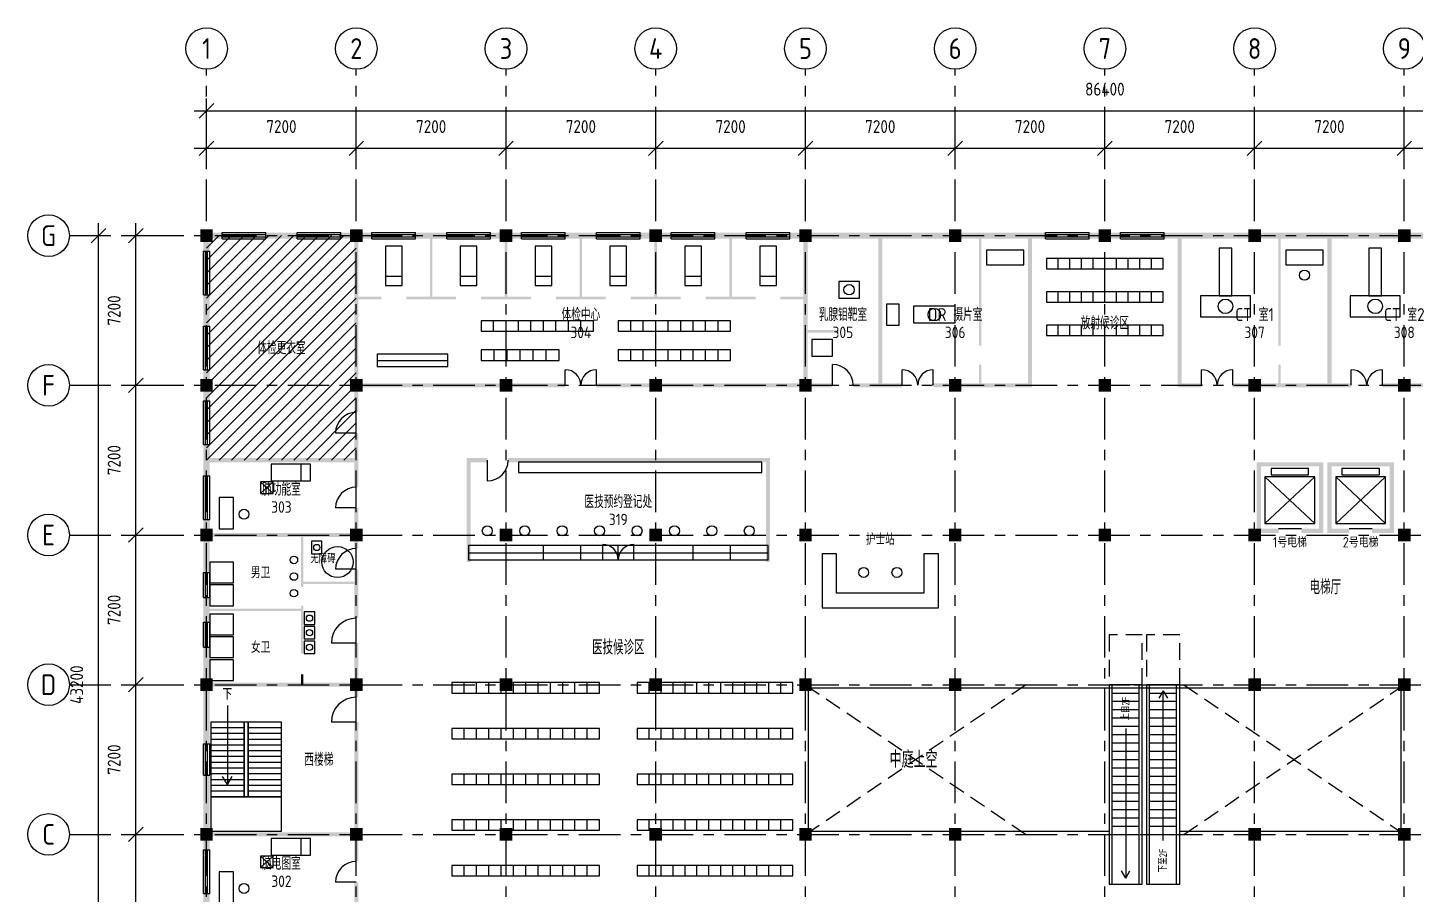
# Model space of a CAD drawing. Extents: x -9 to 337, y -15 to 61.
# Drawn here: x 231.4 to 298.1, y 11.5 to 53.2 of the extents above; entities that cross this region are included whole.
import ezdxf
from ezdxf.enums import TextEntityAlignment as Align

# ---------------------------------------------------------------- set-up
doc = ezdxf.new("R2010")
doc.units = 0
doc.linetypes.add('CENTER', pattern=[3.5, 2, -0.5, 0.5, -0.5])
doc.linetypes.add('DASHED', pattern=[1.2, 0.8, -0.4])
for name, color, linetype in [('AXIS', 1, 'CENTER'), ('AXIS_B', 1, 'CONTINUOUS'), ('AXIS_T', 7, 'CONTINUOUS'), ('COLUMN', 7, 'CONTINUOUS'), ('DIM', 3, 'CONTINUOUS'), ('DIM_T', 3, 'CONTINUOUS'), ('DOOR', 4, 'CONTINUOUS'), ('ELEV', 2, 'CONTINUOUS'), ('ESC', 2, 'CONTINUOUS'), ('FURN', 8, 'CONTINUOUS'), ('HATCH', 9, 'CONTINUOUS'), ('HIDDEN', 8, 'DASHED'), ('NUM', 1, 'CONTINUOUS'), ('RAIL', 5, 'CONTINUOUS'), ('STAIR', 2, 'CONTINUOUS'), ('TEXT', 7, 'CONTINUOUS'), ('TEXT2', 8, 'CONTINUOUS'), ('VOID', 8, 'DASHED'), ('WALL', 7, 'CONTINUOUS'), ('WINDOW', 4, 'CONTINUOUS')]:
    doc.layers.add(name, color=color, linetype=linetype)
doc.styles.add('CN', font='gbenor.shx', dxfattribs={"width": 0.7, "bigfont": 'gbcbig.shx'})

msp = doc.modelspace()

# ---------------------------------------------------------------- linework, layer by layer
at = {"layer": 'AXIS'}
for p, q in [((240, -8.6), (240, 51.2)), ((247.2, -8.6), (247.2, 51.2)), ((254.4, -8.6), (254.4, 51.2)), ((261.6, -8.6), (261.6, 51.2)), ((268.8, -8.6), (268.8, 51.2)), ((276, -8.6), (276, 51.2)), ((283.2, -8.6), (283.2, 51.2)), ((290.4, -8.6), (290.4, 51.2)), ((297.6, -8.6), (297.6, 51.2)), ((233.4, 43.2), (335, 43.2)), ((233.4, 36), (335, 36)), ((233.4, 28.8), (335, 28.8)), ((233.4, 21.6), (335, 21.6)), ((233.4, 14.4), (335, 14.4))]:
    msp.add_line(p, q, dxfattribs=at)
at = {"layer": 'AXIS_B'}
for centre in [(240, 52.2), (247.2, 52.2), (254.4, 52.2), (261.6, 52.2), (268.8, 52.2), (276, 52.2), (283.2, 52.2), (290.4, 52.2), (297.6, 52.2), (232.4, 43.2), (232.4, 36), (232.4, 28.8), (232.4, 21.6), (232.4, 14.4)]:
    msp.add_circle(centre, 1, dxfattribs=at)
at = {"layer": 'COLUMN'}
for points in [[(239.7, 42.9), (240.3, 42.9), (239.7, 43.5), (240.3, 43.5)], [(246.9, 42.9), (247.5, 42.9), (246.9, 43.5), (247.5, 43.5)], [(254.1, 42.9), (254.7, 42.9), (254.1, 43.5), (254.7, 43.5)], [(261.3, 42.9), (261.9, 42.9), (261.3, 43.5), (261.9, 43.5)], [(268.5, 42.9), (269.1, 42.9), (268.5, 43.5), (269.1, 43.5)], [(275.7, 42.9), (276.3, 42.9), (275.7, 43.5), (276.3, 43.5)], [(282.9, 42.9), (283.5, 42.9), (282.9, 43.5), (283.5, 43.5)], [(290.1, 42.9), (290.7, 42.9), (290.1, 43.5), (290.7, 43.5)], [(297.3, 42.9), (297.9, 42.9), (297.3, 43.5), (297.9, 43.5)], [(239.7, 35.7), (240.3, 35.7), (239.7, 36.3), (240.3, 36.3)], [(246.9, 35.7), (247.5, 35.7), (246.9, 36.3), (247.5, 36.3)], [(254.1, 35.7), (254.7, 35.7), (254.1, 36.3), (254.7, 36.3)], [(261.3, 35.7), (261.9, 35.7), (261.3, 36.3), (261.9, 36.3)], [(268.5, 35.7), (269.1, 35.7), (268.5, 36.3), (269.1, 36.3)], [(275.7, 35.7), (276.3, 35.7), (275.7, 36.3), (276.3, 36.3)], [(282.9, 35.7), (283.5, 35.7), (282.9, 36.3), (283.5, 36.3)], [(290.1, 35.7), (290.7, 35.7), (290.1, 36.3), (290.7, 36.3)], [(297.3, 35.7), (297.9, 35.7), (297.3, 36.3), (297.9, 36.3)], [(239.7, 28.5), (240.3, 28.5), (239.7, 29.1), (240.3, 29.1)], [(246.9, 28.5), (247.5, 28.5), (246.9, 29.1), (247.5, 29.1)], [(254.1, 28.5), (254.7, 28.5), (254.1, 29.1), (254.7, 29.1)], [(261.3, 28.5), (261.9, 28.5), (261.3, 29.1), (261.9, 29.1)], [(268.5, 28.5), (269.1, 28.5), (268.5, 29.1), (269.1, 29.1)], [(275.7, 28.5), (276.3, 28.5), (275.7, 29.1), (276.3, 29.1)], [(282.9, 28.5), (283.5, 28.5), (282.9, 29.1), (283.5, 29.1)], [(290.1, 28.5), (290.7, 28.5), (290.1, 29.1), (290.7, 29.1)], [(297.3, 28.5), (297.9, 28.5), (297.3, 29.1), (297.9, 29.1)], [(239.7, 21.3), (240.3, 21.3), (239.7, 21.9), (240.3, 21.9)], [(246.9, 21.3), (247.5, 21.3), (246.9, 21.9), (247.5, 21.9)], [(254.1, 21.3), (254.7, 21.3), (254.1, 21.9), (254.7, 21.9)], [(261.3, 21.3), (261.9, 21.3), (261.3, 21.9), (261.9, 21.9)], [(268.5, 21.3), (269.1, 21.3), (268.5, 21.9), (269.1, 21.9)], [(275.7, 21.3), (276.3, 21.3), (275.7, 21.9), (276.3, 21.9)], [(290.1, 21.3), (290.7, 21.3), (290.1, 21.9), (290.7, 21.9)], [(297.3, 21.3), (297.9, 21.3), (297.3, 21.9), (297.9, 21.9)], [(239.7, 14.1), (240.3, 14.1), (239.7, 14.7), (240.3, 14.7)], [(246.9, 14.1), (247.5, 14.1), (246.9, 14.7), (247.5, 14.7)], [(254.1, 14.1), (254.7, 14.1), (254.1, 14.7), (254.7, 14.7)], [(261.3, 14.1), (261.9, 14.1), (261.3, 14.7), (261.9, 14.7)], [(268.5, 14.1), (269.1, 14.1), (268.5, 14.7), (269.1, 14.7)], [(275.7, 14.1), (276.3, 14.1), (275.7, 14.7), (276.3, 14.7)], [(290.1, 14.1), (290.7, 14.1), (290.1, 14.7), (290.7, 14.7)], [(297.3, 14.1), (297.9, 14.1), (297.3, 14.7), (297.9, 14.7)]]:
    msp.add_solid(points, dxfattribs=at)
at = {"layer": 'DIM'}
for p, q in [((239.65, 48.85), (240.35, 49.55)), ((240, 48.6), (240, 49.8)), ((239.4, 49.2), (327, 49.2)), ((239.4, 47.4), (327, 47.4)), ((239.65, 47.05), (240.35, 47.75)), ((240, 46.8), (240, 48)), ((246.85, 47.05), (247.55, 47.75)), ((247.2, 46.8), (247.2, 48)), ((254.05, 47.05), (254.75, 47.75)), ((254.4, 46.8), (254.4, 48)), ((261.25, 47.05), (261.95, 47.75)), ((261.6, 46.8), (261.6, 48)), ((268.45, 47.05), (269.15, 47.75)), ((268.8, 46.8), (268.8, 48)), ((275.65, 47.05), (276.35, 47.75)), ((276, 46.8), (276, 48)), ((282.85, 47.05), (283.55, 47.75)), ((283.2, 46.8), (283.2, 48)), ((290.05, 47.05), (290.75, 47.75)), ((290.4, 46.8), (290.4, 48)), ((297.25, 47.05), (297.95, 47.75)), ((297.6, 46.8), (297.6, 48)), ((234.45, 42.85), (235.15, 43.55)), ((234.8, -0.6), (234.8, 43.8)), ((236.25, 42.85), (236.95, 43.55)), ((236.6, -0.6), (236.6, 43.8)), ((234.2, 43.2), (235.4, 43.2)), ((236, 43.2), (237.2, 43.2)), ((236.25, 35.65), (236.95, 36.35)), ((236, 36), (237.2, 36)), ((236, 28.8), (237.2, 28.8)), ((236.25, 28.45), (236.95, 29.15)), ((236, 21.6), (237.2, 21.6)), ((236.25, 21.25), (236.95, 21.95)), ((236.25, 14.05), (236.95, 14.75)), ((236, 14.4), (237.2, 14.4))]:
    msp.add_line(p, q, dxfattribs=at)
at = {"layer": 'DOOR'}
for p, q in [((257.25, 36), (257.25, 36.75)), ((258.75, 36), (258.75, 36.75)), ((270.1, 36), (270.1, 37)), ((273.45, 36), (273.45, 36.75)), ((274.95, 36), (274.95, 36.75)), ((287.85, 36), (287.85, 36.75)), ((289.35, 36), (289.35, 36.75)), ((295.05, 36), (295.05, 36.75)), ((296.55, 36), (296.55, 36.75)), ((247.2, 33.7), (246.2, 33.7)), ((253.5, 32.4), (253.5, 31.4)), ((247.2, 30.1), (246.2, 30.1)), ((259.05, 27.6), (259.05, 28.35)), ((260.55, 27.6), (260.55, 28.35)), ((247.2, 27.15), (246.2, 27.15)), ((247.2, 23.6), (246, 23.6)), ((247.2, 19.8), (246, 19.8)), ((247.2, 12.1), (246.2, 12.1))]:
    msp.add_line(p, q, dxfattribs=at)
for centre, radius, start, end in [((257.25, 36), 0.75, 0, 90), ((258.75, 36), 0.75, 90, 180), ((270.1, 36), 1, 0, 90), ((273.45, 36), 0.75, 0, 90), ((274.95, 36), 0.75, 90, 180), ((287.85, 36), 0.75, 0, 90), ((289.35, 36), 0.75, 90, 180), ((295.05, 36), 0.75, 0, 90), ((296.55, 36), 0.75, 90, 180), ((247.2, 33.7), 1, 90, 180), ((253.5, 32.4), 1, 270, 0), ((247.2, 30.1), 1, 90, 180), ((247.2, 27.15), 1, 90, 180), ((259.05, 27.6), 0.75, 0, 90), ((260.55, 27.6), 0.75, 90, 180), ((247.2, 23.6), 1.2, 90, 180), ((247.2, 19.8), 1.2, 90, 180), ((247.2, 12.1), 1, 90, 180)]:
    msp.add_arc(centre, radius, start, end, dxfattribs=at)
at = {"layer": 'ELEV'}
for p, q in [((290.9, 29.35), (293.3, 31.6)), ((290.9, 31.6), (293.3, 29.35)), ((294.3, 29.35), (296.7, 31.6)), ((294.3, 31.6), (296.7, 29.35)), ((291.55, 29.12), (292.65, 29.12)), ((294.95, 29.12), (296.05, 29.12))]:
    msp.add_line(p, q, dxfattribs=at)
for points in [[(290.9, 29.35), (293.3, 29.35), (293.3, 31.6), (290.9, 31.6)], [(291.2, 31.7), (293, 31.7), (293, 32), (291.2, 32)], [(294.3, 29.35), (296.7, 29.35), (296.7, 31.6), (294.3, 31.6)], [(294.6, 31.7), (296.4, 31.7), (296.4, 32), (294.6, 32)]]:
    msp.add_lwpolyline(points, close=True, dxfattribs=at)
at = {"layer": 'ESC'}
for p, q in [((283.55, 12), (283.55, 21.6)), ((284.85, 12), (284.85, 21.6)), ((285.35, 12), (285.35, 21.6)), ((286.65, 12), (286.65, 21.6)), ((283.55, 21.2), (284.85, 21.2)), ((283.55, 20.8), (284.85, 20.8)), ((285.35, 21.2), (286.65, 21.2)), ((285.35, 20.8), (286.65, 20.8)), ((286, 21.3), (285.7938, 20.9572)), ((286, 21.3), (286.2062, 20.9572)), ((283.55, 20.4), (284.85, 20.4)), ((285.35, 20.4), (286.65, 20.4)), ((283.55, 20), (284.85, 20)), ((283.55, 19.6), (284.85, 19.6)), ((285.35, 20), (286.65, 20)), ((285.35, 19.6), (286.65, 19.6)), ((283.55, 19.2), (284.85, 19.2)), ((283.55, 18.8), (284.85, 18.8)), ((285.35, 19.2), (286.65, 19.2)), ((285.35, 18.8), (286.65, 18.8)), ((283.55, 18.4), (284.85, 18.4)), ((285.35, 18.4), (286.65, 18.4)), ((283.55, 18), (284.85, 18)), ((283.55, 17.6), (284.85, 17.6)), ((285.35, 18), (286.65, 18)), ((285.35, 17.6), (286.65, 17.6)), ((283.55, 17.2), (284.85, 17.2)), ((283.55, 16.8), (284.85, 16.8)), ((285.35, 17.2), (286.65, 17.2)), ((285.35, 16.8), (286.65, 16.8)), ((283.55, 16.4), (284.85, 16.4)), ((285.35, 16.4), (286.65, 16.4)), ((283.55, 16), (284.85, 16)), ((283.55, 15.6), (284.85, 15.6)), ((285.35, 16), (286.65, 16)), ((285.35, 15.6), (286.65, 15.6)), ((283.55, 15.2), (284.85, 15.2)), ((283.55, 14.8), (284.85, 14.8)), ((285.35, 15.2), (286.65, 15.2)), ((285.35, 14.8), (286.65, 14.8)), ((283.55, 14.4), (284.85, 14.4)), ((285.35, 14.4), (286.65, 14.4)), ((284.2, 12.3), (283.9938, 12.6428)), ((284.2, 12.3), (284.4062, 12.6428))]:
    msp.add_line(p, q, dxfattribs=at)
for points in [[(283.4, 12), (285, 12), (285, 21.6), (283.4, 21.6)], [(285.2, 12), (286.8, 12), (286.8, 21.6), (285.2, 21.6)]]:
    msp.add_lwpolyline(points, close=True, dxfattribs=at)
for points in [[(286, 14.1), (286, 21.3)], [(284.2, 19.5), (284.2, 12.3)]]:
    msp.add_lwpolyline(points, dxfattribs=at)
at = {"layer": 'FURN'}
for p, q in [((280.96, 41.6), (280.96, 42.1)), ((281.52, 41.6), (281.52, 42.1)), ((282.08, 41.6), (282.08, 42.1)), ((282.64, 41.6), (282.64, 42.1)), ((283.2, 41.6), (283.2, 42.1)), ((283.76, 41.6), (283.76, 42.1)), ((284.32, 41.6), (284.32, 42.1)), ((284.88, 41.6), (284.88, 42.1)), ((285.44, 41.6), (285.44, 42.1)), ((248.6, 41.25), (249.4, 41.25)), ((252.2, 41.25), (253, 41.25)), ((255.8, 41.25), (256.6, 41.25)), ((259.4, 41.25), (260.2, 41.25)), ((263, 41.25), (263.8, 41.25)), ((266.6, 41.25), (267.4, 41.25)), ((280.96, 40), (280.96, 40.5)), ((281.52, 40), (281.52, 40.5)), ((282.08, 40), (282.08, 40.5)), ((282.64, 40), (282.64, 40.5)), ((283.2, 40), (283.2, 40.5)), ((283.76, 40), (283.76, 40.5)), ((284.32, 40), (284.32, 40.5)), ((284.88, 40), (284.88, 40.5)), ((285.44, 40), (285.44, 40.5)), ((253.8, 38.6), (253.8, 39.1)), ((254.4, 38.6), (254.4, 39.1)), ((255, 38.6), (255, 39.1)), ((255.6, 38.6), (255.6, 39.1)), ((256.2, 38.6), (256.2, 39.1)), ((256.8, 38.6), (256.8, 39.1)), ((257.4, 38.6), (257.4, 39.1)), ((258, 38.6), (258, 39.1)), ((260.4, 38.6), (260.4, 39.1)), ((261, 38.6), (261, 39.1)), ((261.6, 38.6), (261.6, 39.1)), ((262.2, 38.6), (262.2, 39.1)), ((262.8, 38.6), (262.8, 39.1)), ((263.4, 38.6), (263.4, 39.1)), ((264, 38.6), (264, 39.1)), ((264.6, 38.6), (264.6, 39.1)), ((280.96, 38.4), (280.96, 38.9)), ((281.52, 38.4), (281.52, 38.9)), ((282.08, 38.4), (282.08, 38.9)), ((282.64, 38.4), (282.64, 38.9)), ((283.2, 38.4), (283.2, 38.9)), ((283.76, 38.4), (283.76, 38.9)), ((284.32, 38.4), (284.32, 38.9)), ((284.88, 38.4), (284.88, 38.9)), ((285.44, 38.4), (285.44, 38.9)), ((253.825, 37.2), (253.825, 37.7)), ((254.45, 37.2), (254.45, 37.7)), ((255.075, 37.2), (255.075, 37.7)), ((255.7, 37.2), (255.7, 37.7)), ((256.325, 37.2), (256.325, 37.7)), ((260.4, 37.2), (260.4, 37.7)), ((261, 37.2), (261, 37.7)), ((261.6, 37.2), (261.6, 37.7)), ((262.2, 37.2), (262.2, 37.7)), ((262.8, 37.2), (262.8, 37.7)), ((263.4, 37.2), (263.4, 37.7)), ((264, 37.2), (264, 37.7)), ((264.6, 37.2), (264.6, 37.7)), ((248.2, 37.2), (251.6, 37.2)), ((244.55, 31.4), (244.55, 32.2)), ((243.2, 30.8), (242.6, 31.35)), ((242.6, 30.8), (243.2, 31.35)), ((254.4, 27.6), (254.4, 28.3)), ((256.2, 27.6), (256.2, 28.3)), ((258, 27.6), (258, 28.3)), ((259.8, 27.6), (259.8, 28.3)), ((261.6, 27.6), (261.6, 28.3)), ((263.4, 27.6), (263.4, 28.3)), ((265.2, 27.6), (265.2, 28.3)), ((252.6, 27.95), (267, 27.95)), ((252.3917, 21.2), (252.3917, 21.7)), ((252.9833, 21.2), (252.9833, 21.7)), ((253.575, 21.2), (253.575, 21.7)), ((254.1667, 21.2), (254.1667, 21.7)), ((254.7583, 21.2), (254.7583, 21.7)), ((255.35, 21.2), (255.35, 21.7)), ((255.9417, 21.2), (255.9417, 21.7)), ((256.5333, 21.2), (256.5333, 21.7)), ((257.125, 21.2), (257.125, 21.7)), ((257.7167, 21.2), (257.7167, 21.7)), ((258.3083, 21.2), (258.3083, 21.7)), ((261.2769, 21.2), (261.2769, 21.7)), ((261.8538, 21.2), (261.8538, 21.7)), ((262.4308, 21.2), (262.4308, 21.7)), ((263.0077, 21.2), (263.0077, 21.7)), ((263.5846, 21.2), (263.5846, 21.7)), ((264.1615, 21.2), (264.1615, 21.7)), ((264.7385, 21.2), (264.7385, 21.7)), ((265.3154, 21.2), (265.3154, 21.7)), ((265.8923, 21.2), (265.8923, 21.7)), ((266.4692, 21.2), (266.4692, 21.7)), ((267.0462, 21.2), (267.0462, 21.7)), ((267.6231, 21.2), (267.6231, 21.7)), ((252.3917, 19), (252.3917, 19.5)), ((252.9833, 19), (252.9833, 19.5)), ((253.575, 19), (253.575, 19.5)), ((254.1667, 19), (254.1667, 19.5)), ((254.7583, 19), (254.7583, 19.5)), ((255.35, 19), (255.35, 19.5)), ((255.9417, 19), (255.9417, 19.5)), ((256.5333, 19), (256.5333, 19.5)), ((257.125, 19), (257.125, 19.5)), ((257.7167, 19), (257.7167, 19.5)), ((258.3083, 19), (258.3083, 19.5)), ((261.2769, 19), (261.2769, 19.5)), ((261.8538, 19), (261.8538, 19.5)), ((262.4308, 19), (262.4308, 19.5)), ((263.0077, 19), (263.0077, 19.5)), ((263.5846, 19), (263.5846, 19.5)), ((264.1615, 19), (264.1615, 19.5)), ((264.7385, 19), (264.7385, 19.5)), ((265.3154, 19), (265.3154, 19.5)), ((265.8923, 19), (265.8923, 19.5)), ((266.4692, 19), (266.4692, 19.5)), ((267.0462, 19), (267.0462, 19.5)), ((267.6231, 19), (267.6231, 19.5)), ((252.3917, 16.8), (252.3917, 17.3)), ((252.9833, 16.8), (252.9833, 17.3)), ((253.575, 16.8), (253.575, 17.3)), ((254.1667, 16.8), (254.1667, 17.3)), ((254.7583, 16.8), (254.7583, 17.3)), ((255.35, 16.8), (255.35, 17.3)), ((255.9417, 16.8), (255.9417, 17.3)), ((256.5333, 16.8), (256.5333, 17.3)), ((257.125, 16.8), (257.125, 17.3)), ((257.7167, 16.8), (257.7167, 17.3)), ((258.3083, 16.8), (258.3083, 17.3)), ((261.2769, 16.8), (261.2769, 17.3)), ((261.8538, 16.8), (261.8538, 17.3)), ((262.4308, 16.8), (262.4308, 17.3)), ((263.0077, 16.8), (263.0077, 17.3)), ((263.5846, 16.8), (263.5846, 17.3)), ((264.1615, 16.8), (264.1615, 17.3)), ((264.7385, 16.8), (264.7385, 17.3)), ((265.3154, 16.8), (265.3154, 17.3)), ((265.8923, 16.8), (265.8923, 17.3)), ((266.4692, 16.8), (266.4692, 17.3)), ((267.0462, 16.8), (267.0462, 17.3)), ((267.6231, 16.8), (267.6231, 17.3)), ((252.3917, 14.6), (252.3917, 15.1)), ((252.9833, 14.6), (252.9833, 15.1)), ((253.575, 14.6), (253.575, 15.1)), ((254.1667, 14.6), (254.1667, 15.1)), ((254.7583, 14.6), (254.7583, 15.1)), ((255.35, 14.6), (255.35, 15.1)), ((255.9417, 14.6), (255.9417, 15.1)), ((256.5333, 14.6), (256.5333, 15.1)), ((257.125, 14.6), (257.125, 15.1)), ((257.7167, 14.6), (257.7167, 15.1)), ((258.3083, 14.6), (258.3083, 15.1)), ((261.2769, 14.6), (261.2769, 15.1)), ((261.8538, 14.6), (261.8538, 15.1)), ((262.4308, 14.6), (262.4308, 15.1)), ((263.0077, 14.6), (263.0077, 15.1)), ((263.5846, 14.6), (263.5846, 15.1)), ((264.1615, 14.6), (264.1615, 15.1)), ((264.7385, 14.6), (264.7385, 15.1)), ((265.3154, 14.6), (265.3154, 15.1)), ((265.8923, 14.6), (265.8923, 15.1)), ((266.4692, 14.6), (266.4692, 15.1)), ((267.0462, 14.6), (267.0462, 15.1)), ((267.6231, 14.6), (267.6231, 15.1)), ((244.55, 13.4), (244.55, 14.2)), ((243.2, 12.8), (242.6, 13.35)), ((242.6, 12.8), (243.2, 13.35)), ((252.3917, 12.4), (252.3917, 12.9)), ((252.9833, 12.4), (252.9833, 12.9)), ((253.575, 12.4), (253.575, 12.9)), ((254.1667, 12.4), (254.1667, 12.9)), ((254.7583, 12.4), (254.7583, 12.9)), ((255.35, 12.4), (255.35, 12.9)), ((255.9417, 12.4), (255.9417, 12.9)), ((256.5333, 12.4), (256.5333, 12.9)), ((257.125, 12.4), (257.125, 12.9)), ((257.7167, 12.4), (257.7167, 12.9)), ((258.3083, 12.4), (258.3083, 12.9)), ((261.2769, 12.4), (261.2769, 12.9)), ((261.8538, 12.4), (261.8538, 12.9)), ((262.4308, 12.4), (262.4308, 12.9)), ((263.0077, 12.4), (263.0077, 12.9)), ((263.5846, 12.4), (263.5846, 12.9)), ((264.1615, 12.4), (264.1615, 12.9)), ((264.7385, 12.4), (264.7385, 12.9)), ((265.3154, 12.4), (265.3154, 12.9)), ((265.8923, 12.4), (265.8923, 12.9)), ((266.4692, 12.4), (266.4692, 12.9)), ((267.0462, 12.4), (267.0462, 12.9)), ((267.6231, 12.4), (267.6231, 12.9))]:
    msp.add_line(p, q, dxfattribs=at)
for points in [[(248.6, 40.8), (249.4, 40.8), (249.4, 42.7), (248.6, 42.7)], [(252.2, 40.8), (253, 40.8), (253, 42.7), (252.2, 42.7)], [(255.8, 40.8), (256.6, 40.8), (256.6, 42.7), (255.8, 42.7)], [(259.4, 40.8), (260.2, 40.8), (260.2, 42.7), (259.4, 42.7)], [(263, 40.8), (263.8, 40.8), (263.8, 42.7), (263, 42.7)], [(266.6, 40.8), (267.4, 40.8), (267.4, 42.7), (266.6, 42.7)], [(277.5, 41.8), (279.3, 41.8), (279.3, 42.5), (277.5, 42.5)], [(280.4, 41.6), (286, 41.6), (286, 42.1), (280.4, 42.1)], [(288.7, 40.3), (289.3, 40.3), (289.3, 42.6), (288.7, 42.6)], [(291.9, 41.8), (293.7, 41.8), (293.7, 42.5), (291.9, 42.5)], [(295.9, 40.3), (296.5, 40.3), (296.5, 42.6), (295.9, 42.6)], [(270.4, 40.2), (271.4, 40.2), (271.4, 41), (270.4, 41)], [(280.4, 40), (286, 40), (286, 40.5), (280.4, 40.5)], [(287.8, 39.3), (290.2, 39.3), (290.2, 40.3), (287.8, 40.3)], [(295, 39.3), (297.4, 39.3), (297.4, 40.3), (295, 40.3)], [(272.7, 38.9), (273.3, 38.9), (273.3, 39.9), (272.7, 39.9)], [(274, 39), (276, 39), (276, 39.8), (274, 39.8)], [(253.2, 38.6), (258.6, 38.6), (258.6, 39.1), (253.2, 39.1)], [(259.8, 38.6), (265.2, 38.6), (265.2, 39.1), (259.8, 39.1)], [(280.4, 38.4), (286, 38.4), (286, 38.9), (280.4, 38.9)], [(269.1, 37.4), (270.1, 37.4), (270.1, 38.2), (269.1, 38.2)], [(248.2, 36.9), (251.6, 36.9), (251.6, 37.5), (248.2, 37.5)], [(253.2, 37.2), (256.95, 37.2), (256.95, 37.7), (253.2, 37.7)], [(259.8, 37.2), (265.2, 37.2), (265.2, 37.7), (259.8, 37.7)], [(245, 31.4), (245, 32.2), (243.1, 32.2), (243.1, 31.4)], [(255, 31.8), (266.7, 31.8), (266.7, 32.3), (255, 32.3)], [(243.2, 30.8), (243.2, 31.35), (242.6, 31.35), (242.6, 30.8)], [(241.3, 29.1), (241.3, 30.6), (240.6, 30.6), (240.6, 29.1)], [(245.55, 27.9), (245.55, 28.5), (245.05, 28.5), (245.05, 27.9)], [(252.6, 27.6), (267, 27.6), (267, 28.3), (252.6, 28.3)], [(241.3, 26.5), (241.3, 27.5), (240.15, 27.5), (240.15, 26.5)], [(269.6, 25.3), (275.2, 25.3), (275.2, 27.9), (274.5, 27.9), (274.5, 26), (270.3, 26), (270.3, 27.9), (269.6, 27.9)], [(241.3, 25.4), (241.3, 26.4), (240.15, 26.4), (240.15, 25.4)], [(241.3, 24), (241.3, 25), (240.15, 25), (240.15, 24)], [(245.2, 24.5), (245.2, 25.1), (244.7, 25.1), (244.7, 24.5)], [(245.2, 23.8), (245.2, 24.4), (244.7, 24.4), (244.7, 23.8)], [(241.3, 22.9), (241.3, 23.9), (240.15, 23.9), (240.15, 22.9)], [(245.2, 23.1), (245.2, 23.7), (244.7, 23.7), (244.7, 23.1)], [(241.3, 21.8), (241.3, 22.8), (240.15, 22.8), (240.15, 21.8)], [(251.8, 21.2), (258.9, 21.2), (258.9, 21.7), (251.8, 21.7)], [(260.7, 21.2), (268.2, 21.2), (268.2, 21.7), (260.7, 21.7)], [(251.8, 19), (258.9, 19), (258.9, 19.5), (251.8, 19.5)], [(260.7, 19), (268.2, 19), (268.2, 19.5), (260.7, 19.5)], [(251.8, 16.8), (258.9, 16.8), (258.9, 17.3), (251.8, 17.3)], [(260.7, 16.8), (268.2, 16.8), (268.2, 17.3), (260.7, 17.3)], [(251.8, 14.6), (258.9, 14.6), (258.9, 15.1), (251.8, 15.1)], [(260.7, 14.6), (268.2, 14.6), (268.2, 15.1), (260.7, 15.1)], [(245, 13.4), (245, 14.2), (243.1, 14.2), (243.1, 13.4)], [(243.2, 12.8), (243.2, 13.35), (242.6, 13.35), (242.6, 12.8)], [(251.8, 12.4), (258.9, 12.4), (258.9, 12.9), (251.8, 12.9)], [(260.7, 12.4), (268.2, 12.4), (268.2, 12.9), (260.7, 12.9)], [(241.3, 11.1), (241.3, 12.6), (240.6, 12.6), (240.6, 11.1)]]:
    msp.add_lwpolyline(points, close=True, dxfattribs=at)
for centre, radius in [((292.8, 41.3), 0.24), ((270.9, 40.6), 0.25), ((289, 39.8), 0.35), ((296.2, 39.8), 0.35), ((275, 39.4), 0.3), ((241.8, 29.8), 0.24), ((253.5, 29), 0.24), ((255.3, 29), 0.24), ((257.1, 29), 0.24), ((258.9, 29), 0.24), ((260.7, 29), 0.24), ((262.5, 29), 0.24), ((264.3, 29), 0.24), ((266.1, 29), 0.24), ((245.3, 28.2), 0.15), ((246.3, 27.5), 0.75), ((244.2, 27.6), 0.18), ((244.2, 26.8), 0.18), ((271.6, 27), 0.24), ((273.2, 27), 0.24), ((244.2, 26), 0.18), ((244.95, 24.8), 0.15), ((244.95, 24.1), 0.15), ((244.95, 23.4), 0.15), ((241.8, 11.8), 0.24)]:
    msp.add_circle(centre, radius, dxfattribs=at)
at = {"layer": 'HATCH'}
for p, q in [((240, 42.6), (240.6, 43.2)), ((240, 42), (241.2, 43.2)), ((240, 41.4), (241.8, 43.2)), ((240, 40.8), (242.4, 43.2)), ((240, 40.2), (243, 43.2)), ((240, 39.6), (243.6, 43.2)), ((240, 39), (244.2, 43.2)), ((240, 38.4), (244.8, 43.2)), ((240, 37.8), (245.4, 43.2)), ((240, 37.2), (246, 43.2)), ((240, 36.6), (246.6, 43.2)), ((240, 36), (247.2, 43.2)), ((240, 35.4), (247.2, 42.6)), ((240, 34.8), (247.2, 42)), ((240, 34.2), (247.2, 41.4)), ((240, 33.6), (247.2, 40.8)), ((240, 33), (247.2, 40.2)), ((240, 32.4), (247.2, 39.6)), ((240.6, 32.4), (247.2, 39)), ((241.2, 32.4), (247.2, 38.4)), ((241.8, 32.4), (247.2, 37.8)), ((242.4, 32.4), (247.2, 37.2)), ((243, 32.4), (247.2, 36.6)), ((243.6, 32.4), (247.2, 36)), ((244.2, 32.4), (247.2, 35.4)), ((244.8, 32.4), (247.2, 34.8)), ((245.4, 32.4), (247.2, 34.2)), ((246, 32.4), (247.2, 33.6)), ((246.6, 32.4), (247.2, 33))]:
    msp.add_line(p, q, dxfattribs=at)
at = {"layer": 'HIDDEN'}
for points in [[(283.4, 21.6), (285, 21.6), (285, 24), (283.4, 24)], [(285.2, 21.6), (286.8, 21.6), (286.8, 24), (285.2, 24)]]:
    msp.add_lwpolyline(points, close=True, dxfattribs=at)
at = {"layer": 'RAIL'}
for p, q in [((268.95, 14.55), (268.95, 21.45)), ((268.95, 21.45), (297.45, 21.45)), ((297.45, 14.55), (297.45, 21.45)), ((268.95, 14.55), (283.4, 14.55)), ((286.8, 14.55), (297.45, 14.55))]:
    msp.add_line(p, q, dxfattribs=at)
at = {"layer": 'STAIR'}
for p, q in [((241.8, 19.8), (240.2, 19.8)), ((241.8, 19.5231), (240.2, 19.5231)), ((243.6, 19.8), (242, 19.8)), ((243.6, 19.5231), (242, 19.5231)), ((241.8, 19.2462), (240.2, 19.2462)), ((241.8, 18.9692), (240.2, 18.9692)), ((241.8, 18.6923), (240.2, 18.6923)), ((243.6, 19.2462), (242, 19.2462)), ((243.6, 18.9692), (242, 18.9692)), ((243.6, 18.6923), (242, 18.6923)), ((241.8, 18.4154), (240.2, 18.4154)), ((241.8, 18.1385), (240.2, 18.1385)), ((243.6, 18.4154), (242, 18.4154)), ((243.6, 18.1385), (242, 18.1385)), ((241.8, 17.8615), (240.2, 17.8615)), ((241.8, 17.5846), (240.2, 17.5846)), ((243.6, 17.8615), (242, 17.8615)), ((243.6, 17.5846), (242, 17.5846)), ((241.8, 17.3077), (240.2, 17.3077)), ((241.8, 17.0308), (240.2, 17.0308)), ((241.8, 16.7538), (240.2, 16.7538)), ((241, 16.8), (240.768, 17.1856)), ((241, 16.8), (241.232, 17.1856)), ((243.6, 17.3077), (242, 17.3077)), ((243.6, 17.0308), (242, 17.0308)), ((243.6, 16.7538), (242, 16.7538)), ((241.8, 16.4769), (240.2, 16.4769)), ((241.8, 16.2), (240.2, 16.2)), ((243.6, 16.4769), (242, 16.4769)), ((243.6, 16.2), (242, 16.2))]:
    msp.add_line(p, q, dxfattribs=at)
msp.add_lwpolyline([(241, 20.6), (241, 16.8)], dxfattribs=at)
for points in [[(241.8, 16.2), (241.8, 19.8), (240.2, 19.8), (240.2, 16.2)], [(242, 16.2), (242, 19.8), (241.8, 19.8), (241.8, 16.2)], [(243.6, 16.2), (243.6, 19.8), (242, 19.8), (242, 16.2)], [(243.6, 14.55), (243.6, 16.2), (240.2, 16.2), (240.2, 14.55)]]:
    msp.add_lwpolyline(points, close=True, dxfattribs=at)
at = {"layer": 'VOID'}
for p, q in [((268.8, 14.4), (279.4, 21.6)), ((268.8, 21.6), (279.4, 14.4)), ((287, 14.4), (297.6, 21.6)), ((287, 21.6), (297.6, 14.4))]:
    msp.add_line(p, q, dxfattribs=at)
at = {"layer": 'WALL'}
for points in [[(239.85, 43.05), (240.75, 43.05), (239.85, 43.35), (240.75, 43.35)], [(239.85, 42.45), (240.15, 42.45), (239.85, 43.35), (240.15, 43.35)], [(242.85, 43.05), (244.35, 43.05), (242.85, 43.35), (244.35, 43.35)], [(246.45, 43.05), (247.95, 43.05), (246.45, 43.35), (247.95, 43.35)], [(247.1, 34.7), (247.3, 34.7), (247.1, 43.3), (247.3, 43.3)], [(250.05, 43.05), (251.55, 43.05), (250.05, 43.35), (251.55, 43.35)], [(250.74, 40.2), (250.86, 40.2), (250.74, 43.2), (250.86, 43.2)], [(253.65, 43.05), (255.15, 43.05), (253.65, 43.35), (255.15, 43.35)], [(254.34, 40.2), (254.46, 40.2), (254.34, 43.2), (254.46, 43.2)], [(257.25, 43.05), (258.75, 43.05), (257.25, 43.35), (258.75, 43.35)], [(257.94, 40.2), (258.06, 40.2), (257.94, 43.2), (258.06, 43.2)], [(260.85, 43.05), (262.35, 43.05), (260.85, 43.35), (262.35, 43.35)], [(261.54, 40.2), (261.66, 40.2), (261.54, 43.2), (261.66, 43.2)], [(264.45, 43.05), (265.95, 43.05), (264.45, 43.35), (265.95, 43.35)], [(265.14, 40.2), (265.26, 40.2), (265.14, 43.2), (265.26, 43.2)], [(268.05, 43.05), (280.35, 43.05), (268.05, 43.35), (280.35, 43.35)], [(268.7, 35.9), (268.9, 35.9), (268.7, 43.3), (268.9, 43.3)], [(272.3, 35.9), (272.5, 35.9), (272.3, 43.3), (272.5, 43.3)], [(277.14, 37.9), (277.26, 37.9), (277.14, 43.2), (277.26, 43.2)], [(279.5, 35.9), (279.7, 35.9), (279.5, 43.3), (279.7, 43.3)], [(282.45, 43.05), (283.95, 43.05), (282.45, 43.35), (283.95, 43.35)], [(286.05, 43.05), (301.95, 43.05), (286.05, 43.35), (301.95, 43.35)], [(286.7, 35.9), (286.9, 35.9), (286.7, 43.3), (286.9, 43.3)], [(291.54, 37.9), (291.66, 37.9), (291.54, 43.2), (291.66, 43.2)], [(293.9, 35.9), (294.1, 35.9), (293.9, 43.3), (294.1, 43.3)], [(239.85, 38.85), (240.15, 38.85), (239.85, 40.35), (240.15, 40.35)], [(247.2, 40.14), (248.4, 40.14), (247.2, 40.26), (248.4, 40.26)], [(249.6, 40.14), (252, 40.14), (249.6, 40.26), (252, 40.26)], [(253.2, 40.14), (255.6, 40.14), (253.2, 40.26), (255.6, 40.26)], [(256.8, 40.14), (259.2, 40.14), (256.8, 40.26), (259.2, 40.26)], [(260.4, 40.14), (262.8, 40.14), (260.4, 40.26), (262.8, 40.26)], [(264, 40.14), (266.4, 40.14), (264, 40.26), (266.4, 40.26)], [(267.6, 40.14), (268.8, 40.14), (267.6, 40.26), (268.8, 40.26)], [(268.8, 38.54), (270.4, 38.54), (268.8, 38.66), (270.4, 38.66)], [(239.85, 35.25), (240.15, 35.25), (239.85, 36.75), (240.15, 36.75)], [(277.14, 36), (277.26, 36), (277.14, 37), (277.26, 37)], [(291.54, 36), (291.66, 36), (291.54, 37), (291.66, 37)], [(247.1, 35.9), (257.25, 35.9), (247.1, 36.1), (257.25, 36.1)], [(258.75, 35.9), (270.1, 35.9), (258.75, 36.1), (270.1, 36.1)], [(271.1, 35.9), (273.45, 35.9), (271.1, 36.1), (273.45, 36.1)], [(274.95, 35.9), (279.7, 35.9), (274.95, 36.1), (279.7, 36.1)], [(286.7, 35.9), (287.85, 35.9), (286.7, 36.1), (287.85, 36.1)], [(289.35, 35.9), (295.05, 35.9), (289.35, 36.1), (295.05, 36.1)], [(296.55, 35.9), (302.5, 35.9), (296.55, 36.1), (302.5, 36.1)], [(247.1, 31.1), (247.3, 31.1), (247.1, 33.7), (247.3, 33.7)], [(239.85, 31.65), (240.15, 31.65), (239.85, 33.15), (240.15, 33.15)], [(239.9, 32.3), (247.3, 32.3), (239.9, 32.5), (247.3, 32.5)], [(252.5, 32.3), (253.5, 32.3), (252.5, 32.5), (253.5, 32.5)], [(252.5, 27.5), (252.7, 27.5), (252.5, 32.5), (252.7, 32.5)], [(254.5, 32.3), (267.1, 32.3), (254.5, 32.5), (267.1, 32.5)], [(266.9, 27.5), (267.1, 27.5), (266.9, 32.5), (267.1, 32.5)], [(290.5, 32.1), (293.7, 32.1), (290.5, 32.3), (293.7, 32.3)], [(290.5, 28.9), (290.7, 28.9), (290.5, 32.3), (290.7, 32.3)], [(293.5, 28.9), (293.7, 28.9), (293.5, 32.3), (293.7, 32.3)], [(293.9, 28.9), (294.1, 28.9), (293.9, 32.3), (294.1, 32.3)], [(293.9, 32.1), (297.1, 32.1), (293.9, 32.3), (297.1, 32.3)], [(296.9, 28.9), (297.1, 28.9), (296.9, 32.3), (297.1, 32.3)], [(247.1, 28.15), (247.3, 28.15), (247.1, 30.1), (247.3, 30.1)], [(239.85, 27), (240.15, 27), (239.85, 29.55), (240.15, 29.55)], [(239.9, 28.7), (247.3, 28.7), (239.9, 28.9), (247.3, 28.9)], [(244.66, 26.3), (244.66, 28.8), (244.54, 26.3), (244.54, 28.8)], [(290.5, 28.9), (291.55, 28.9), (290.5, 29.1), (291.55, 29.1)], [(292.65, 28.9), (293.7, 28.9), (292.65, 29.1), (293.7, 29.1)], [(293.9, 28.9), (294.95, 28.9), (293.9, 29.1), (294.95, 29.1)], [(296.05, 28.9), (297.1, 28.9), (296.05, 29.1), (297.1, 29.1)], [(247.1, 24.8), (247.3, 24.8), (247.1, 27.15), (247.3, 27.15)], [(247.2, 26.44), (247.2, 26.56), (244.6, 26.44), (244.6, 26.56)], [(239.85, 24.6), (240.15, 24.6), (239.85, 25.8), (240.15, 25.8)], [(244.66, 23.1), (244.66, 25.4), (244.54, 23.1), (244.54, 25.4)], [(244.6, 25.14), (244.6, 25.26), (240, 25.14), (240, 25.26)], [(239.85, 18.75), (240.15, 18.75), (239.85, 23.4), (240.15, 23.4)], [(247.1, 21), (247.3, 21), (247.1, 23.6), (247.3, 23.6)], [(244.66, 21.6), (244.66, 22.1), (244.54, 21.6), (244.54, 22.1)], [(239.9, 21.5), (247.3, 21.5), (239.9, 21.7), (247.3, 21.7)], [(247.1, 13.1), (247.3, 13.1), (247.1, 19.8), (247.3, 19.8)], [(239.85, 13.65), (240.15, 13.65), (239.85, 17.25), (240.15, 17.25)], [(239.9, 14.3), (247.3, 14.3), (239.9, 14.5), (247.3, 14.5)], [(247.1, 9.5), (247.3, 9.5), (247.1, 12.1), (247.3, 12.1)], [(239.85, 10.05), (240.15, 10.05), (239.85, 11.55), (240.15, 11.55)]]:
    msp.add_solid(points, dxfattribs=at)
at = {"layer": 'WINDOW'}
for p, q in [((240.75, 43.35), (242.85, 43.35)), ((240.75, 43.05), (240.75, 43.35)), ((240.75, 43.25), (242.85, 43.25)), ((240.75, 43.15), (242.85, 43.15)), ((240.75, 43.05), (242.85, 43.05)), ((242.85, 43.05), (242.85, 43.35)), ((244.35, 43.35), (246.45, 43.35)), ((244.35, 43.05), (244.35, 43.35)), ((244.35, 43.25), (246.45, 43.25)), ((244.35, 43.15), (246.45, 43.15)), ((244.35, 43.05), (246.45, 43.05)), ((246.45, 43.05), (246.45, 43.35)), ((247.95, 43.35), (250.05, 43.35)), ((247.95, 43.05), (247.95, 43.35)), ((247.95, 43.25), (250.05, 43.25)), ((247.95, 43.15), (250.05, 43.15)), ((247.95, 43.05), (250.05, 43.05)), ((250.05, 43.05), (250.05, 43.35)), ((251.55, 43.35), (253.65, 43.35)), ((251.55, 43.05), (251.55, 43.35)), ((251.55, 43.25), (253.65, 43.25)), ((251.55, 43.15), (253.65, 43.15)), ((251.55, 43.05), (253.65, 43.05)), ((253.65, 43.05), (253.65, 43.35)), ((255.15, 43.35), (257.25, 43.35)), ((255.15, 43.05), (255.15, 43.35)), ((255.15, 43.25), (257.25, 43.25)), ((255.15, 43.15), (257.25, 43.15)), ((255.15, 43.05), (257.25, 43.05)), ((257.25, 43.05), (257.25, 43.35)), ((258.75, 43.35), (260.85, 43.35)), ((258.75, 43.05), (258.75, 43.35)), ((258.75, 43.25), (260.85, 43.25)), ((258.75, 43.15), (260.85, 43.15)), ((258.75, 43.05), (260.85, 43.05)), ((260.85, 43.05), (260.85, 43.35)), ((262.35, 43.35), (264.45, 43.35)), ((262.35, 43.05), (262.35, 43.35)), ((262.35, 43.25), (264.45, 43.25)), ((262.35, 43.15), (264.45, 43.15)), ((262.35, 43.05), (264.45, 43.05)), ((264.45, 43.05), (264.45, 43.35)), ((265.95, 43.35), (268.05, 43.35)), ((265.95, 43.05), (265.95, 43.35)), ((265.95, 43.25), (268.05, 43.25)), ((265.95, 43.15), (268.05, 43.15)), ((265.95, 43.05), (268.05, 43.05)), ((268.05, 43.05), (268.05, 43.35)), ((280.35, 43.35), (282.45, 43.35)), ((280.35, 43.05), (280.35, 43.35)), ((280.35, 43.25), (282.45, 43.25)), ((280.35, 43.15), (282.45, 43.15)), ((280.35, 43.05), (282.45, 43.05)), ((282.45, 43.05), (282.45, 43.35)), ((283.95, 43.35), (286.05, 43.35)), ((283.95, 43.05), (283.95, 43.35)), ((283.95, 43.25), (286.05, 43.25)), ((283.95, 43.15), (286.05, 43.15)), ((283.95, 43.05), (286.05, 43.05)), ((286.05, 43.05), (286.05, 43.35)), ((239.85, 40.35), (239.85, 42.45)), ((239.85, 42.45), (240.15, 42.45)), ((239.95, 40.35), (239.95, 42.45)), ((240.05, 40.35), (240.05, 42.45)), ((240.15, 40.35), (240.15, 42.45)), ((239.85, 40.35), (240.15, 40.35)), ((239.85, 36.75), (239.85, 38.85)), ((239.85, 38.85), (240.15, 38.85)), ((239.95, 36.75), (239.95, 38.85)), ((240.05, 36.75), (240.05, 38.85)), ((240.15, 36.75), (240.15, 38.85)), ((239.85, 36.75), (240.15, 36.75)), ((239.85, 33.15), (239.85, 35.25)), ((239.85, 35.25), (240.15, 35.25)), ((239.95, 33.15), (239.95, 35.25)), ((240.05, 33.15), (240.05, 35.25)), ((240.15, 33.15), (240.15, 35.25)), ((239.85, 33.15), (240.15, 33.15)), ((239.85, 29.55), (239.85, 31.65)), ((239.85, 31.65), (240.15, 31.65)), ((239.95, 29.55), (239.95, 31.65)), ((240.05, 29.55), (240.05, 31.65)), ((240.15, 29.55), (240.15, 31.65)), ((239.85, 29.55), (240.15, 29.55)), ((239.85, 25.8), (239.85, 27)), ((239.85, 27), (240.15, 27)), ((239.95, 25.8), (239.95, 27)), ((240.05, 25.8), (240.05, 27)), ((240.15, 25.8), (240.15, 27)), ((239.85, 25.8), (240.15, 25.8)), ((239.85, 23.4), (239.85, 24.6)), ((239.85, 24.6), (240.15, 24.6)), ((239.95, 23.4), (239.95, 24.6)), ((240.05, 23.4), (240.05, 24.6)), ((240.15, 23.4), (240.15, 24.6)), ((239.85, 23.4), (240.15, 23.4)), ((239.85, 17.25), (239.85, 18.75)), ((239.85, 18.75), (240.15, 18.75)), ((239.95, 17.25), (239.95, 18.75)), ((240.05, 17.25), (240.05, 18.75)), ((240.15, 17.25), (240.15, 18.75)), ((239.85, 17.25), (240.15, 17.25)), ((239.85, 11.55), (239.85, 13.65)), ((239.85, 13.65), (240.15, 13.65)), ((239.95, 11.55), (239.95, 13.65)), ((240.05, 11.55), (240.05, 13.65)), ((240.15, 11.55), (240.15, 13.65)), ((239.85, 11.55), (240.15, 11.55))]:
    msp.add_line(p, q, dxfattribs=at)

# ---------------------------------------------------------------- texts
at = {"layer": 'AXIS_T', "style": 'CN'}
for s, p in [('1', (240, 52.2)), ('2', (247.2, 52.2)), ('3', (254.4, 52.2)), ('4', (261.6, 52.2)), ('5', (268.8, 52.2)), ('6', (276, 52.2)), ('7', (283.2, 52.2)), ('8', (290.4, 52.2)), ('9', (297.6, 52.2)), ('G', (232.4, 43.2)), ('F', (232.4, 36)), ('E', (232.4, 28.8)), ('D', (232.4, 21.6)), ('C', (232.4, 14.4))]:
    msp.add_text(s, height=1, dxfattribs=at).set_placement(p, align=Align.MIDDLE_CENTER)
at = {"layer": 'DIM_T', "style": 'CN'}
for s, p in [('86400', (283.2, 49.75)), ('7200', (243.6, 47.95)), ('7200', (250.8, 47.95)), ('7200', (258, 47.95)), ('7200', (265.2, 47.95)), ('7200', (272.4, 47.95)), ('7200', (279.6, 47.95)), ('7200', (286.8, 47.95)), ('7200', (294, 47.95))]:
    msp.add_text(s, height=0.62, dxfattribs=at).set_placement(p, align=Align.BOTTOM_CENTER)
for s, p in [('7200', (236.05, 39.6)), ('7200', (236.05, 32.4)), ('7200', (236.05, 25.2)), ('43200', (234.25, 21.6)), ('7200', (236.05, 18))]:
    msp.add_text(s, height=0.62, rotation=90, dxfattribs=at).set_placement(p, align=Align.BOTTOM_CENTER)
at = {"layer": 'NUM', "style": 'CN'}
for s, p in [('304', (258, 38.547)), ('305', (270.6, 38.547)), ('306', (276, 38.547)), ('307', (290.4, 38.547)), ('308', (297.6, 38.547)), ('303', (243.6, 30.147)), ('319', (259.8, 29.547)), ('302', (243.6, 12.147))]:
    msp.add_text(s, height=0.55, dxfattribs=at).set_placement(p, align=Align.MIDDLE_CENTER)
at = {"layer": 'STAIR', "style": 'CN'}
msp.add_text('下', height=0.55, dxfattribs=at).set_placement((241, 21.15), align=Align.MIDDLE_CENTER)
at = {"layer": 'TEXT', "style": 'CN'}
for s, height, p in [('体检中心', 0.62, (258, 39.403)), ('乳腺钼靶室', 0.62, (270.6, 39.403)), ('DR 摄片室', 0.62, (276, 39.403)), ('CT 室1', 0.62, (290.4, 39.403)), ('CT 室2', 0.62, (297.6, 39.403)), ('肺功能室', 0.62, (243.6, 31.003)), ('医技预约登记处', 0.62, (259.8, 30.403)), ('护士站', 0.55, (272.4, 28.6)), ('1号电梯', 0.5, (292.1, 28.45)), ('2号电梯', 0.5, (295.5, 28.45)), ('无障碍', 0.4, (245.6, 27.65)), ('男卫', 0.55, (242.6, 27)), ('女卫', 0.55, (242.6, 23.4)), ('西楼梯', 0.62, (245.4, 18)), ('脑电图室', 0.62, (243.6, 13.003))]:
    msp.add_text(s, height=height, dxfattribs=at).set_placement(p, align=Align.MIDDLE_CENTER)
for s, p in [('上自2F', (284.2, 20.45)), ('下至2F', (286, 13.15))]:
    msp.add_text(s, height=0.36, rotation=90, dxfattribs=at).set_placement(p, align=Align.MIDDLE_CENTER)
at = {"layer": 'TEXT2', "style": 'CN'}
for s, height, p in [('放射候诊区', 0.62, (283.2, 39)), ('体检更衣室', 0.62, (243.6, 37.8)), ('电梯厅', 0.7, (293.8, 26.3)), ('医技候诊区', 0.7, (259.8, 23.4)), ('中庭上空', 0.8, (274, 18))]:
    msp.add_text(s, height=height, dxfattribs=at).set_placement(p, align=Align.MIDDLE_CENTER)

doc.saveas('drawing.dxf')
